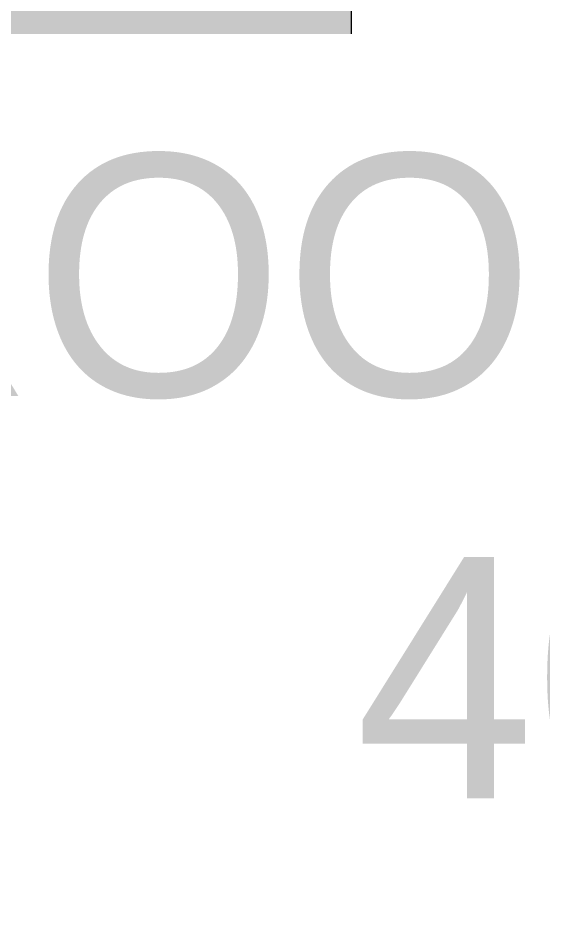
# Model space of a CAD drawing. Header units: millimetres. Extents: x -16811 to 32579, y 147992 to 176118.
# Drawn here: x -5429 to -4558, y 167652 to 169145 of the extents above; entities that cross this region are included whole.
import ezdxf

# ---------------------------------------------------------------- set-up
doc = ezdxf.new("R2010")
doc.units = ezdxf.units.MM
doc.header["$MEASUREMENT"] = 0
doc.layers.add('Furniture[12345]', color=7, linetype='Continuous', lineweight=20)
doc.layers.add('Room.Text[4]', color=7, linetype='Continuous', lineweight=20)
doc.layers.add('Hatching[12345]', color=7, linetype='Continuous')
doc.styles.add('RoomInfo', font='stylu.ttf')

msp = doc.modelspace()

# ---------------------------------------------------------------- hatches: boundary and pattern name
at = {"layer": 'Hatching[12345]'}
h = msp.add_hatch(color=254, dxfattribs=at)
h.set_gradient(color1=(188, 218, 240), color2=(188, 218, 240), centered=1, one_color=1, tint=0.84, name='SPHERICAL')
h.paths.add_polyline_path([(-4904.1, 169833, 0.381867), (-4934, 169859.6), (-5413.8, 169859.6, 0.381867), (-5443.6, 169833, 0.007425), (-5443.7, 168028.9, 0.407012), (-5413.7, 167999.6), (-4934, 167999.6, 0.381867), (-4904.1, 168026.3, 0.033624)])

# ---------------------------------------------------------------- linework, layer by layer
at = {"layer": 'Furniture[12345]'}
msp.add_line((-5413.7, 167999.7), (-4934, 167999.7), dxfattribs=at)
for centre, radius, start, end in [((-18322.1, 168929.7), 13448.3, 356.14845, 3.85155), ((-5413.7, 168029.7), 30, 181.4124, 270), ((-4934, 168029.7), 30, 270, 353.6008)]:
    msp.add_arc(centre, radius, start, end, dxfattribs=at)

# ---------------------------------------------------------------- next in the draw order: texts
at = {"layer": 'Room.Text[4]', "insert": (-3977, 168918.7), "char_height": 400, "width": 1966.667, "attachment_point": 3, "style": 'RoomInfo', "bg_fill": 2}
msp.add_mtext('{\\C1;ROOM  403}', dxfattribs=at)

doc.saveas('drawing.dxf')
